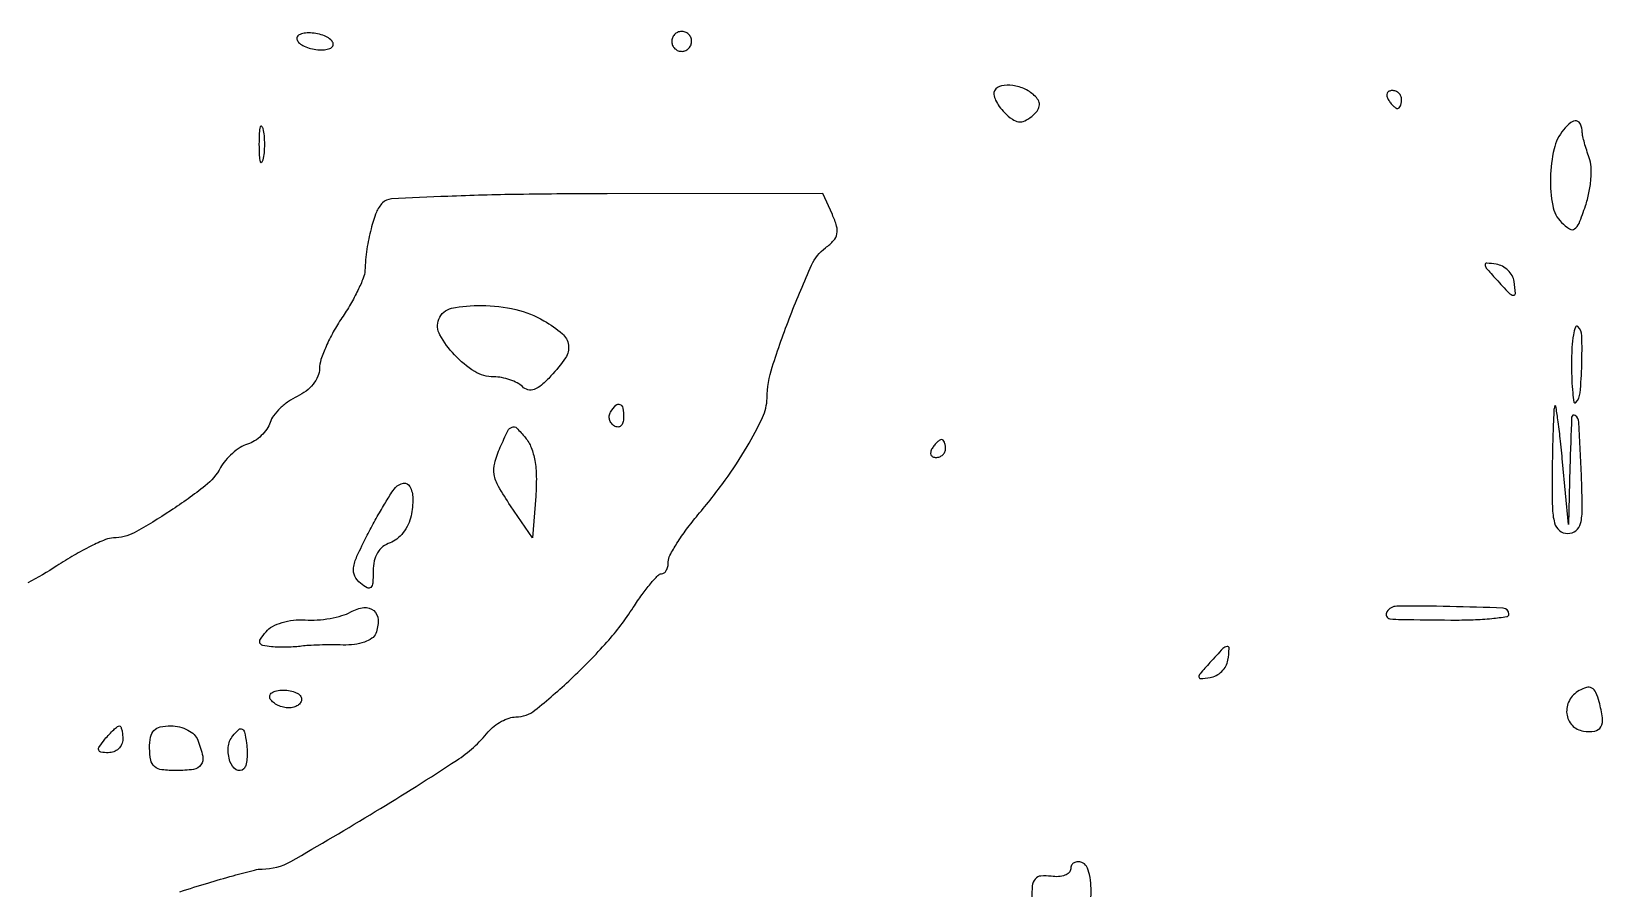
# Model space of a CAD drawing. Extents: x 0 to 5034, y 0 to 2560.
# Drawn here: x 4408.8 to 4584.5, y 1352.8 to 1448.6 of the extents above; entities that cross this region are included whole.
import ezdxf

# ---------------------------------------------------------------- set-up
doc = ezdxf.new("R2010")
doc.units = 0

msp = doc.modelspace()

# ---------------------------------------------------------------- linework, layer by layer
for points in [[(4438.512243, 1448.01981, 0.241489), (4438.484873, 1447.676994, 0.114793), (4438.750262, 1447.307462, 0.074084), (4439.284046, 1446.964199, 0.041978), (4440.010251, 1446.70757, 0.040656), (4440.807057, 1446.56709, 0.050754), (4441.557968, 1446.573231, 0.059493), (4442.158763, 1446.712916, 0.169067), (4442.487757, 1446.98019, 0.241489), (4442.515127, 1447.323006, 0.114793), (4442.249738, 1447.692538, 0.074084), (4441.715954, 1448.035801, 0.041978), (4440.989749, 1448.29243, 0.040656), (4440.192943, 1448.43291, 0.050754), (4439.442032, 1448.426769, 0.059493), (4438.841237, 1448.287084, 0.169067)], [(4480.552786, 1448.08541, 0.099038), (4480.401684, 1447.679226, 0.097945), (4480.417584, 1447.244476, 0.097945), (4480.597789, 1446.848514, 0.099038), (4480.91459, 1446.552786, 0.099038), (4481.320774, 1446.401684, 0.097945), (4481.755524, 1446.417584, 0.097945), (4482.151486, 1446.597789, 0.099038), (4482.447214, 1446.91459, 0.099038), (4482.598316, 1447.320774, 0.097945), (4482.582416, 1447.755524, 0.097945), (4482.402211, 1448.151486, 0.099038), (4482.08541, 1448.447214, 0.099038), (4481.679226, 1448.598316, 0.097945), (4481.244476, 1448.582416, 0.097945), (4480.848514, 1448.402211, 0.099038)], [(4516.49478, 1441.991553, 0.18484), (4516.412349, 1441.558315, 0.061536), (4516.606805, 1440.930698, 0.051389), (4517.016327, 1440.225401, 0.039182), (4517.596755, 1439.546102, 0.037532), (4518.475599, 1438.790144, 0.125046), (4519.175329, 1438.505342, 0.148159), (4519.854619, 1438.612485, 0.060601), (4520.648328, 1439.123101, 0.051089), (4521.233523, 1439.71942, 0.124171), (4521.486877, 1440.276517, 0.151891), (4521.421175, 1440.813559, 0.090795), (4521.052504, 1441.347496, 0.085991), (4519.912213, 1442.150998, 0.075618), (4518.516182, 1442.569614, 0.087786), (4517.253321, 1442.525723, 0.204626)], [(4560.5, 1441, 0.029505), (4560.768994, 1440.617226, 0.035638), (4561.066025, 1440.29375, 0.038439), (4561.34829, 1440.065539, 0.151918), (4561.559017, 1440, 0.210953), (4561.727648, 1440.07446, 0.081139), (4561.870461, 1440.29375, 0.061769), (4561.967655, 1440.617151, 0.042167), (4562, 1441, 0.105053), (4561.918938, 1441.381556, 0.099167), (4561.688914, 1441.70625, 0.09642), (4561.345238, 1441.923877, 0.093332), (4560.940983, 1442, 0.108972), (4560.586039, 1441.921712, 0.182303), (4560.3746, 1441.70625, 0.161196), (4560.343488, 1441.3821, 0.082592)], [(4434.232003, 1436, 0.011065), (4434.259713, 1434.748017, 0.052887), (4434.366341, 1434.042187, 0.542911), (4434.521012, 1433.99086, 0.161593), (4434.689326, 1434.25, 0.039571), (4434.831531, 1435.047266, 0.024357), (4434.877971, 1436, 0.024357), (4434.831531, 1436.952734, 0.039571), (4434.689326, 1437.75, 0.161593), (4434.521012, 1438.00914, 0.542911), (4434.366341, 1437.957813, 0.052887), (4434.259713, 1437.251983, 0.011065)], [(4580.108703, 1437.63098, 0.117395), (4579.042679, 1435.473949, 0.050735), (4578.644186, 1432.274181, 0.050734), (4578.891537, 1429.144258, 0.152453), (4579.875315, 1427.267542, 0.050868), (4580.771301, 1426.537418, 0.305511), (4581.342086, 1426.543645, 0.14802), (4581.836235, 1427.163575, 0.012234), (4582.560672, 1429.120183, 0.033303), (4582.949457, 1430.561033, 0.029841), (4583.161372, 1432.094679, 0.031079), (4583.183109, 1433.496401, 0.077048), (4582.979227, 1434.5, -0.010702), (4582.693419, 1435.326824, -0.011013), (4582.446154, 1436.157292, -0.010803), (4582.26345, 1436.885712, -0.045134), (4582.203134, 1437.333333, 0.0785), (4582.017861, 1438.245386, 0.274751), (4581.56899, 1438.606472, 0.207272), (4580.91922, 1438.428329, 0.050474)], [(4572.568603, 1420.924195, 0.00571), (4574.017329, 1419.359658, 0.172957), (4574.487066, 1419.121126, 0.473108), (4574.721463, 1419.342336, 0.019066), (4574.578388, 1420.666871, 0.09263), (4574.353247, 1421.32318, 0.072374), (4573.890588, 1421.919688, 0.071263), (4573.268867, 1422.367609, 0.084275), (4572.580487, 1422.591066, 0.016801), (4571.519364, 1422.710551, 0.435285), (4571.328564, 1422.535433, 0.18237), (4571.46245, 1422.172761, 0.005286)], [(4466.095708, 1416.284392, -0.041474), (4468.152608, 1414.826905, -0.188342), (4468.842602, 1413.561201, -0.182582), (4468.502579, 1412.137253, -0.038629), (4466.883372, 1410.105189, -0.027552), (4465.834597, 1409.096975, -0.088974), (4465.005179, 1408.60753, -0.149123), (4464.308824, 1408.565999, -0.138094), (4463.683372, 1408.916628, 0.076848), (4463.115795, 1409.332201, 0.038275), (4462.29382, 1409.681759, 0.036842), (4461.367673, 1409.920153, 0.044601), (4460.474314, 1410, -0.140543), (4458.354027, 1410.60799, -0.063101), (4456.088923, 1412.456789, -0.06516), (4454.459663, 1414.690989, -0.220039), (4454.342101, 1416.449119, -0.254806), (4455.775401, 1417.669652, -0.05516), (4459.12943, 1417.99329, -0.052652), (4462.95555, 1417.53496, -0.077438)], [(4581, 1411.5, 0.008838), (4581.032226, 1409.677053, 0.017012), (4581.133473, 1408.219932, 0.016223), (4581.275892, 1407.177935, 0.608956), (4581.454378, 1407.121044, 0.176343), (4581.962851, 1408.21156, 0.014529), (4582.148034, 1411.392766, 0.014), (4582.151521, 1414.586101, 0.191929), (4581.702007, 1415.631326, 0.550587), (4581.431858, 1415.570578, 0.043704), (4581.206215, 1414.707327, 0.028416), (4581.049411, 1413.306815, 0.013671)], [(4475, 1405.440983, -0.067432), (4474.925389, 1404.890269, -0.140899), (4474.701458, 1404.524436, -0.190788), (4474.36964, 1404.397824, -0.136093), (4473.983688, 1404.510081, -0.090427), (4473.639411, 1404.820631, -0.095498), (4473.434921, 1405.22714, -0.099685), (4473.401101, 1405.665803, -0.108373), (4473.542705, 1406.069098, -0.050477), (4474.13314, 1406.838655, -0.315493), (4474.592818, 1406.933879, -0.25701), (4474.914842, 1406.519563, -0.039415)], [(4579.121031, 1406.75, 0.063004), (4579.026619, 1406.213921, 0.002536), (4578.940761, 1404.2375, 0.004418), (4578.871493, 1401.890536, 0.00311), (4578.833333, 1399.25, 0.007485), (4578.858979, 1395.444653, 0.057705), (4579.101948, 1393.682138, 0.159817), (4579.64723, 1392.829969, 0.172846), (4580.573231, 1392.5, 0.165327), (4581.494673, 1392.813241, 0.172716), (4582.014186, 1393.617792, 0.06068), (4582.199615, 1395.295301, 0.007418), (4582.103506, 1398.997503, 0.002584), (4581.830492, 1404.933801, 0.228069), (4581.416771, 1405.691842, 0.597304), (4581.011171, 1405.493842, 0.00307), (4580.823413, 1399.916667), (4580.646826, 1393.5), (4580, 1400.5, 0.004009), (4579.735259, 1403.13435, 0.007886), (4579.474987, 1405.223437, 0.00664), (4579.240823, 1406.741968, 0.79028)], [(4465.170832, 1396.680053), (4464.79987, 1392.015814), (4462.361104, 1395.609538, -0.018151), (4461.018705, 1397.751014, -0.087564), (4460.529162, 1399.096497, -0.110283), (4460.587159, 1400.372884, -0.037098), (4461.211168, 1402.141157, -0.01069), (4462.060894, 1403.970768, -0.189886), (4462.532745, 1404.401027, -0.296567), (4463.051841, 1404.288981, -0.024532), (4464.020897, 1403.211672, -0.077837), (4464.669868, 1402.099297, -0.049666), (4465.075207, 1400.654506, -0.040413), (4465.243503, 1398.859577, -0.023022)], [(4509.5, 1402, 0.082592), (4509.343488, 1401.6179, 0.161196), (4509.3746, 1401.29375, 0.182303), (4509.586039, 1401.078288, 0.108972), (4509.940983, 1401, 0.093332), (4510.345238, 1401.076123, 0.09642), (4510.688914, 1401.29375, 0.099167), (4510.918938, 1401.618444, 0.105053), (4511, 1402, 0.042167), (4510.967655, 1402.382849, 0.061769), (4510.870461, 1402.70625, 0.081139), (4510.727648, 1402.92554, 0.210953), (4510.559017, 1403, 0.151918), (4510.34829, 1402.934461, 0.038439), (4510.066025, 1402.70625, 0.035638), (4509.768994, 1402.382774, 0.029505)], [(4451.238577, 1394.467704, -0.064151), (4450.922442, 1393.504092, -0.054731), (4450.35908, 1392.59441, -0.057207), (4449.646635, 1391.871532, -0.093028), (4448.889607, 1391.464963, 0.091742), (4448.092782, 1391.039636, 0.089706), (4447.49357, 1390.35449, 0.079853), (4447.124278, 1389.430678, 0.055287), (4447, 1388.310168, -0.017338), (4446.953267, 1386.962832, -0.184921), (4446.726374, 1386.474631, -0.331849), (4446.323805, 1386.422327, -0.045306), (4445.580249, 1386.933399, -0.108067), (4444.947612, 1387.743892, -0.14761), (4444.806015, 1388.653844, -0.072716), (4445.185794, 1389.955377, -0.012109), (4446.330249, 1392.304727, -0.006973), (4447.234289, 1393.993651, -0.007703), (4448.156386, 1395.601069, -0.00723), (4448.983738, 1396.948444, -0.038702), (4449.5, 1397.638218, -0.179139), (4450.38259, 1398.116268, -0.31238), (4451.095409, 1397.759844, -0.127758), (4451.431159, 1396.430773, -0.045578)], [(4447.291468, 1381.317171, -0.155899), (4446.865924, 1380.786302, -0.062352), (4446.021936, 1380.366858, -0.052079), (4444.902236, 1380.101588, -0.038861), (4443.633989, 1380.03701, 0.007235), (4442.324108, 1380.053172, 0.006695), (4440.979984, 1380.032306, 0.006697), (4439.784028, 1379.981678, 0.022168), (4439, 1379.902988, -0.021101), (4438.29185, 1379.830388, -0.010506), (4437.390594, 1379.795261, -0.010409), (4436.453926, 1379.797953, -0.015062), (4435.627555, 1379.842466, -0.029859), (4434.660105, 1379.98239, -0.260503), (4434.343625, 1380.256077, -0.238876), (4434.396169, 1380.688706, -0.02573), (4435.01814, 1381.521858, -0.096626), (4435.735543, 1382.108451, -0.050395), (4436.807013, 1382.551465, -0.046067), (4438.075909, 1382.807742, -0.043644), (4439.393849, 1382.834087, 0.034084), (4440.731124, 1382.835286, 0.026497), (4442.175328, 1383.012384, 0.027145), (4443.509448, 1383.323739, 0.056724), (4444.491715, 1383.735426, -0.096643), (4445.959014, 1384.217635, -0.212423), (4447.06607, 1383.882697, -0.21274), (4447.557393, 1382.836758, -0.096883)], [(4560.344738, 1383.75, 0.243578), (4560.30826, 1383.264511, 0.266162), (4560.682283, 1382.981545, 0.028863), (4561.99526, 1382.889874, 0.000862), (4567.5, 1382.833333, 0.010313), (4569.992205, 1382.863436, 0.017076), (4572.090768, 1383.003937, 0.011134), (4573.756836, 1383.210355, 0.372009), (4574.000486, 1383.492126, 0.402119), (4573.364302, 1384.156159, 0.005817), (4567.392897, 1384.338435, 0.006558), (4561.451088, 1384.372699, 0.258167)], [(4540.568603, 1378.075805, 0.005286), (4539.46245, 1376.827239, 0.18237), (4539.328564, 1376.464567, 0.435285), (4539.519364, 1376.289449, 0.016801), (4540.580487, 1376.408934, 0.084275), (4541.268867, 1376.632391, 0.071263), (4541.890588, 1377.080312, 0.072374), (4542.353247, 1377.67682, 0.09263), (4542.578388, 1378.333129, 0.019066), (4542.721463, 1379.657664, 0.473108), (4542.487066, 1379.878874, 0.172957), (4542.017329, 1379.640342, 0.00571)], [(4439, 1374, -0.142666), (4438.888931, 1373.61866, -0.09965), (4438.576711, 1373.29375, -0.08433), (4438.109818, 1373.074854, -0.067639), (4437.559017, 1373, -0.061875), (4436.961978, 1373.074167, -0.051278), (4436.359775, 1373.29375, -0.053305), (4435.842344, 1373.617164, -0.08825), (4435.5, 1374, -0.202618), (4435.441401, 1374.378123, -0.181468), (4435.66835, 1374.70625, -0.104212), (4436.195401, 1374.928459, -0.047867), (4436.940983, 1375, -0.0466), (4437.729059, 1374.926392, -0.066561), (4438.395164, 1374.70625, -0.086673), (4438.844577, 1374.381985, -0.195654)], [(4581.838507, 1374.937886, 0.141181), (4580.758083, 1373.837508, 0.152151), (4580.46902, 1372.364329, 0.165066), (4581.069721, 1371.073021, 0.16715), (4582.329158, 1370.422195, 0.07392), (4583.60057, 1370.424539, 0.235807), (4584.275279, 1370.89869, 0.159157), (4584.456262, 1371.896607, 0.032056), (4584.092475, 1373.688045, 0.038289), (4583.719809, 1374.73829, 0.163171), (4583.276582, 1375.222723, 0.197847), (4582.68711, 1375.2912, 0.059831)], [(4419, 1369.5, -0.107348), (4418.875699, 1368.927707, -0.099536), (4418.523407, 1368.440625, -0.095788), (4417.996941, 1368.114059, -0.091307), (4417.377555, 1368, -0.035496), (4416.565314, 1368.057736, -0.304492), (4416.308142, 1368.28931, -0.217533), (4416.381629, 1368.689039, -0.020633), (4417, 1369.5, -0.013852), (4417.504355, 1370.074554, -0.019119), (4417.99011, 1370.559375, -0.016008), (4418.412416, 1370.925448, -0.172217), (4418.622445, 1371, -0.294983), (4418.768578, 1370.90557, -0.044235), (4418.889093, 1370.559375, -0.037907), (4418.972666, 1370.07485, -0.023761)], [(4427.393011, 1369.418213, -0.036875), (4427.937139, 1367.612556, -0.210466), (4427.74668, 1366.652804, -0.207208), (4426.906915, 1366.136339, -0.035703), (4425, 1366, -0.030103), (4423.386401, 1366.097235, -0.144586), (4422.55, 1366.458333, -0.173074), (4422.126572, 1367.175563, -0.047675), (4422, 1368.5, -0.045238), (4422.11362, 1369.753224, -0.146716), (4422.489301, 1370.488823, -0.152702), (4423.197014, 1370.879314, -0.050326), (4424.393011, 1371, -0.061153), (4425.353269, 1370.882113, -0.0603), (4426.261378, 1370.53535, -0.06577), (4426.98373, 1370.023389, -0.114615)], [(4432.52643, 1366.193097, -0.353441), (4431.690245, 1366.104192, -0.171141), (4430.988345, 1367.011858, -0.099287), (4430.793917, 1368.606511, -0.154275), (4431.307202, 1369.881477, -0.029683), (4431.972754, 1370.598454, -0.322514), (4432.341584, 1370.650154, -0.221881), (4432.610147, 1370.296442, -0.016701), (4432.830803, 1369.079152, -0.029116), (4432.910668, 1368.170886, -0.033654), (4432.877849, 1367.302885, -0.035844), (4432.749838, 1366.586114, -0.135065)]]:
    msp.add_lwpolyline(points, format="xyb", close=True)
for points in [[(4425.389052, 1352.464083, -0.004469), (4428.506143, 1353.435412, -0.006024), (4431.344929, 1354.255074, -0.004216), (4433.732504, 1354.89179, -0.063129), (4434.586137, 1355, 0.130514), (4437.78084, 1355.848355, 0.006461), (4447.23868, 1361.415827, 0.008749), (4456.326751, 1367.144772, 0.075994), (4459.872445, 1370.32844, -0.054018), (4460.524975, 1370.96807, -0.043183), (4461.348471, 1371.508979, -0.044651), (4462.209364, 1371.878672, -0.079258), (4462.969952, 1372, 0.171195), (4465.094741, 1372.74947, 0.018196), (4469.11704, 1376.238997, 0.023407), (4473.138626, 1380.361472, 0.038386), (4476.086271, 1384.243167, -0.013116), (4477.065521, 1385.677709, -0.018903), (4478.01128, 1386.888786, -0.014942), (4478.842327, 1387.816139, -0.203002), (4479.25, 1387.993167, 0.170631), (4479.536193, 1388.096701, 0.093066), (4479.779688, 1388.385743, 0.073988), (4479.944413, 1388.814544, 0.054821), (4480, 1389.320001, -0.123623), (4480.184194, 1390.0536, -0.017577), (4480.971814, 1391.406689, -0.019116), (4482.04154, 1392.96855, -0.015243), (4483.308302, 1394.570001, 0.017722), (4486.349335, 1398.453903, 0.023447), (4488.818128, 1402.206073, 0.024718), (4490.540944, 1405.470192, 0.103785), (4491.04246, 1407.618034, -0.071585), (4491.625581, 1411.109538, -0.015673), (4493.660381, 1416.866337, -0.012605), (4496.018076, 1422.500736, -0.130206), (4497.588854, 1424.441314, 0.048946), (4498.480152, 1425.237645, 0.136326), (4498.85889, 1425.978072, 0.122246), (4498.822341, 1426.859331, 0.035713), (4498.345775, 1428.140453), (4497.270694, 1430.5), (4473.157445, 1430.472098, 0.00326), (4463.191357, 1430.395587, 0.006616), (4455.355482, 1430.18061, 0.00283), (4449.032295, 1429.887517, 0.185438), (4448.050713, 1429.450713, 0.103043), (4447.362891, 1428.400959, 0.029761), (4446.758694, 1426.547823, 0.02808), (4446.302678, 1424.292705, 0.024322), (4446.07431, 1421.889547, -0.083257), (4445.890683, 1421.037394, -0.018552), (4445.287454, 1419.670002, -0.01877), (4444.462446, 1418.123675, -0.017149), (4443.5, 1416.595138, 0.022377), (4442.543118, 1415.039613, 0.022723), (4441.734375, 1413.412591, 0.023228), (4441.163604, 1411.938459, 0.080918), (4441, 1410.934152, -0.102948), (4440.82115, 1410.074711, -0.065944), (4440.293368, 1409.198302, -0.060333), (4439.495283, 1408.414237, -0.057185), (4438.519222, 1407.826804, 0.045339), (4437.527829, 1407.261614, 0.039006), (4436.599625, 1406.500622, 0.040855), (4435.864191, 1405.669561, 0.084055), (4435.468069, 1404.899396, -0.075541), (4435.106421, 1404.166005, -0.049441), (4434.492457, 1403.448405, -0.048741), (4433.73603, 1402.852974, -0.065626), (4432.947786, 1402.483428, 0.063478), (4432.122973, 1402.101032, 0.038361), (4431.256338, 1401.459025, 0.037875), (4430.48049, 1400.676021, 0.053475), (4429.927835, 1399.865159, -0.103796), (4428.215793, 1397.825305, -0.020924), (4424.351096, 1395.043697, -0.019777), (4420.286585, 1392.593665, -0.126396), (4417.975664, 1392, 0.0983), (4417.068269, 1391.819866, 0.016319), (4415.437696, 1391.082733, 0.017363), (4413.553228, 1390.072901, 0.014594), (4411.628604, 1388.877387, -0.031136), (4408.376187, 1387.003187, -0.072732)], [(4527.238104, 1351.473052, 0.025601), (4527.26584, 1353.096791, 0.048465), (4527.095093, 1354.393074, 0.065462), (4526.753393, 1355.304864, 0.189458), (4526.25, 1355.734948, 0.085602), (4525.772711, 1355.812835, 0.128254), (4525.367188, 1355.703155, 0.144237), (4525.098186, 1355.422972, 0.120209), (4525, 1355.020475, -0.199216), (4524.828979, 1354.608275, -0.105563), (4524.356567, 1354.302879, -0.076743), (4523.648065, 1354.151608, -0.0498), (4522.809589, 1354.187142, 0.056348), (4521.659854, 1354.220833, 0.20426), (4521.02691, 1353.886264, 0.146734), (4520.706253, 1353.106567, 0.025574), (4520.629646, 1351.5, 0.026281)]]:
    msp.add_lwpolyline(points, format="xyb")

doc.saveas('drawing.dxf')
